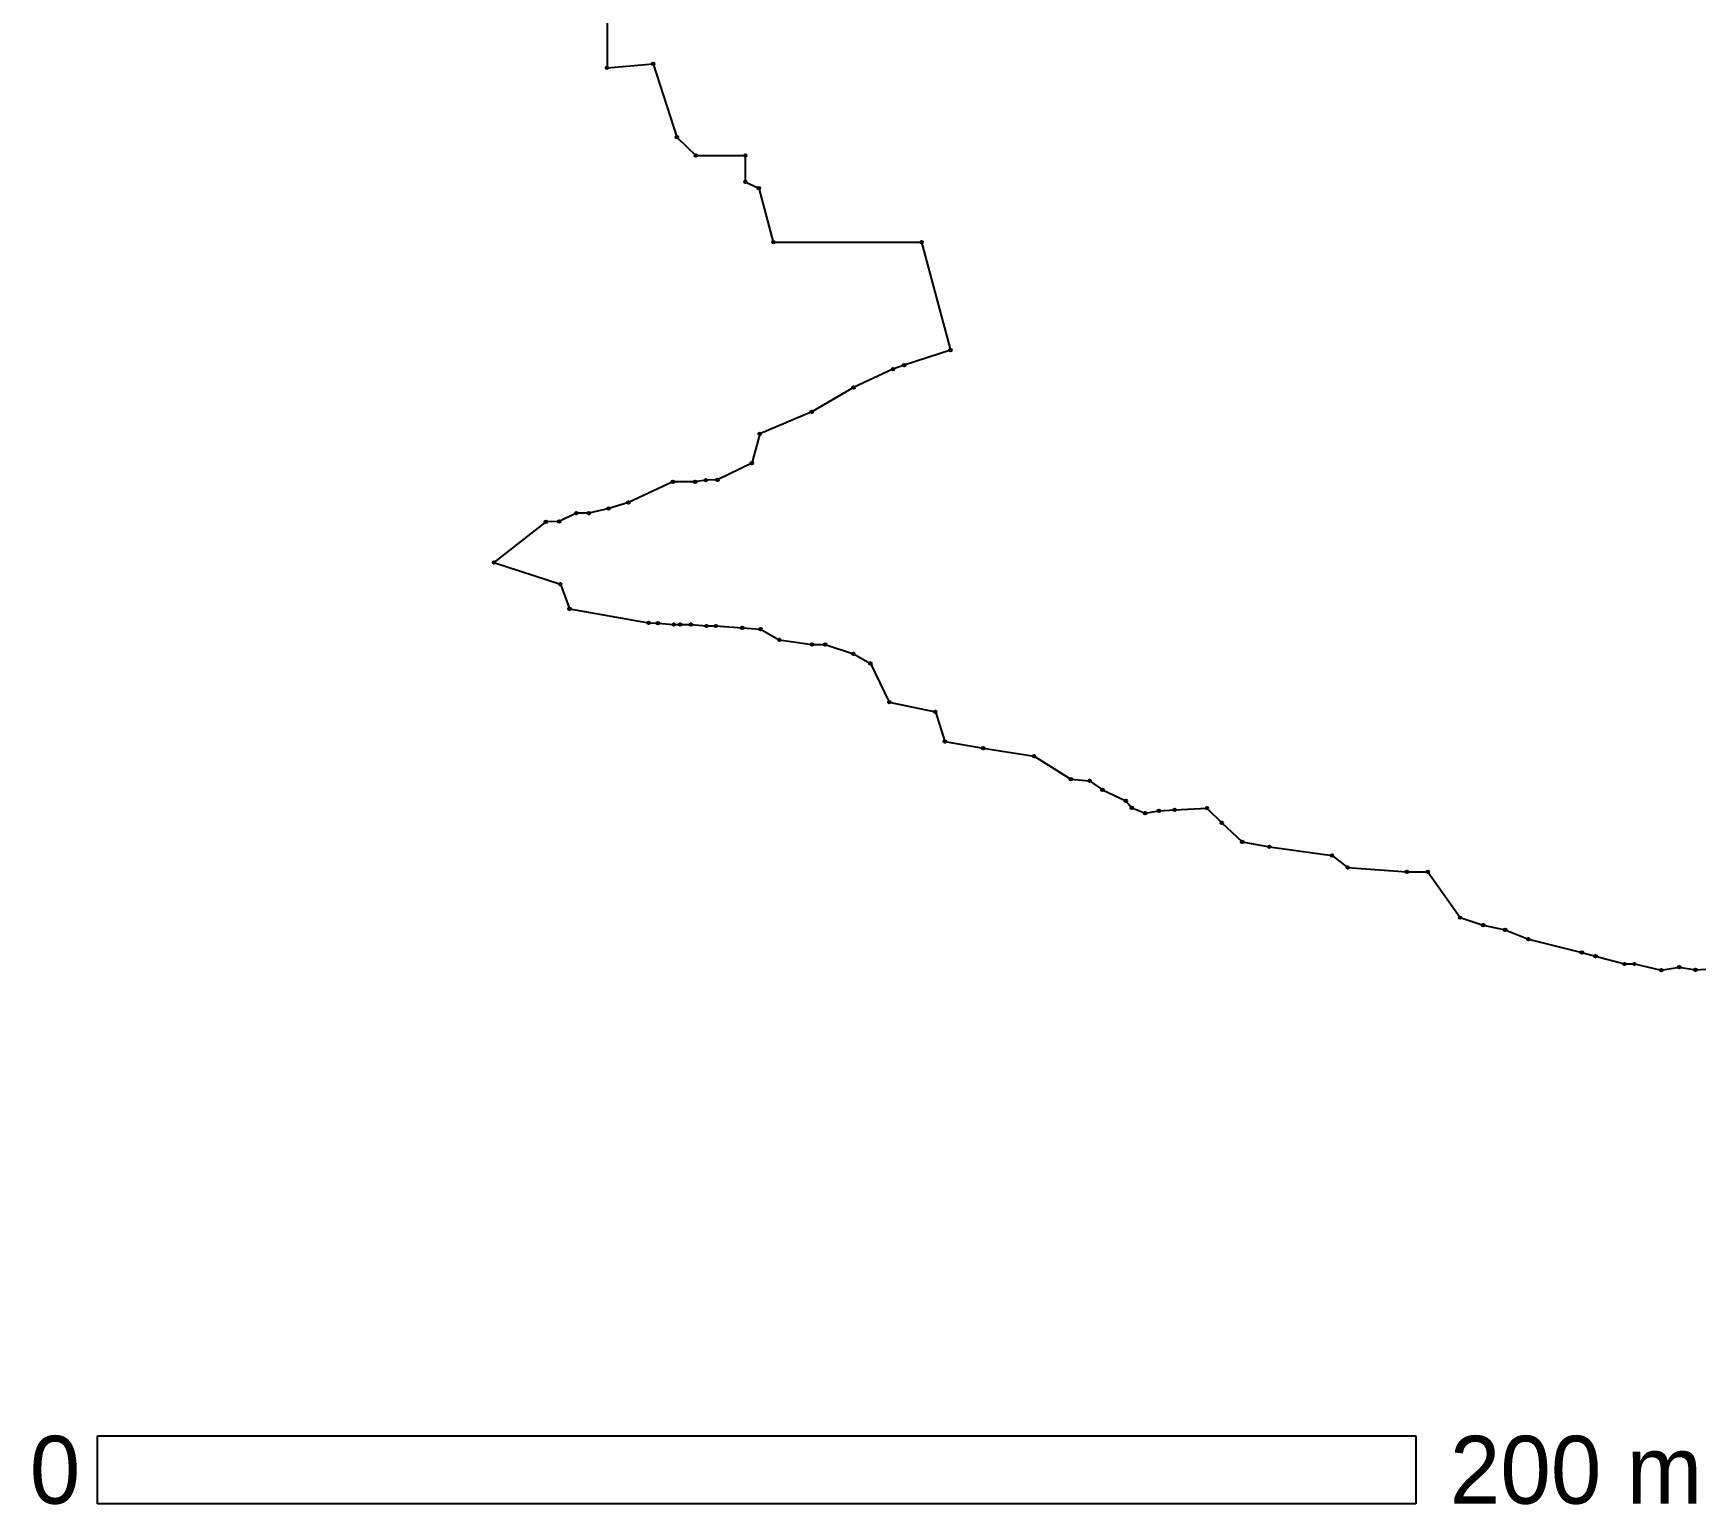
# Model space of a CAD drawing. Extents: x 0 to 487, y -339 to 104.
# Drawn here: x 0.5 to 253.5, y -338.9 to -115.7 of the extents above; entities that cross this region are included whole.
import ezdxf

# ---------------------------------------------------------------- set-up
doc = ezdxf.new("R2010")
doc.units = 0
for name, color, linetype in [('CHEMINEMENTS', 1, 'CONTINUOUS'), ('ECHELLE', 7, 'CONTINUOUS'), ('POINTS', 6, 'CONTINUOUS')]:
    doc.layers.add(name, color=color, linetype=linetype)

msp = doc.modelspace()

# ---------------------------------------------------------------- linework, layer by layer
at = {"layer": 'CHEMINEMENTS'}
for p, q in [((87.57, -109.9), (87.57, -120.9)), ((87.57, -120.9), (94.55, -120.29)), ((94.55, -120.29), (98.16, -131.42)), ((98.16, -131.42), (101.04, -134.2)), ((101.04, -134.2), (108.54, -134.2)), ((108.54, -134.2), (108.54, -138.2)), ((108.54, -138.2), (110.59, -139.15)), ((110.59, -139.15), (112.79, -147.36)), ((112.79, -147.36), (135.29, -147.36)), ((135.29, -147.36), (139.67, -163.74)), ((139.67, -163.74), (132.64, -166.02)), ((130.94, -166.64), (124.96, -169.43)), ((132.64, -166.02), (130.94, -166.64)), ((124.96, -169.43), (118.64, -173.08)), ((118.64, -173.08), (110.72, -176.44)), ((110.72, -176.44), (109.53, -180.88)), ((109.53, -180.88), (104.32, -183.42)), ((97.54, -183.71), (90.83, -186.84)), ((100.94, -183.71), (97.54, -183.71)), ((102.52, -183.49), (100.94, -183.71)), ((104.32, -183.42), (102.52, -183.49)), ((90.83, -186.84), (87.82, -187.76)), ((82.9, -188.46), (80.29, -189.73)), ((84.8, -188.46), (82.9, -188.46)), ((87.82, -187.76), (84.8, -188.46)), ((78.29, -189.8), (70.41, -195.95)), ((80.29, -189.73), (78.29, -189.8)), ((70.41, -195.95), (80.49, -199.23)), ((80.49, -199.23), (81.86, -202.99)), ((81.86, -202.99), (93.88, -205.11)), ((93.88, -205.11), (95.27, -205.18)), ((95.27, -205.18), (97.67, -205.39)), ((97.67, -205.39), (98.67, -205.39)), ((98.67, -205.39), (100.27, -205.39)), ((100.27, -205.39), (102.66, -205.6)), ((102.66, -205.6), (104.06, -205.6)), ((104.06, -205.6), (108.05, -205.88)), ((108.05, -205.88), (110.84, -206.07)), ((110.84, -206.07), (113.7, -207.72)), ((113.7, -207.72), (118.65, -208.42)), ((118.65, -208.42), (120.65, -208.42)), ((120.65, -208.42), (124.93, -209.81)), ((124.93, -209.81), (127.53, -211.31)), ((127.53, -211.31), (130.38, -217.15)), ((130.38, -217.15), (137.37, -218.64)), ((137.37, -218.64), (138.82, -223.11)), ((138.82, -223.11), (144.63, -224.13)), ((144.63, -224.13), (152.34, -225.35)), ((152.34, -225.35), (157.93, -228.85)), ((157.93, -228.85), (160.77, -229.1)), ((160.77, -229.1), (162.74, -230.47)), ((162.74, -230.47), (166.27, -232.12)), ((166.27, -232.12), (167.17, -233.19)), ((167.17, -233.19), (169.21, -234.02)), ((169.21, -234.02), (171.28, -233.65)), ((171.28, -233.65), (173.68, -233.49)), ((173.68, -233.49), (178.57, -233.23)), ((178.57, -233.23), (180.83, -235.49)), ((180.83, -235.49), (183.9, -238.36)), ((183.9, -238.36), (188.04, -239.09)), ((188.04, -239.09), (197.55, -240.42)), ((197.55, -240.42), (199.91, -242.27)), ((199.91, -242.27), (208.89, -242.9)), ((208.89, -242.9), (212.09, -242.9)), ((212.09, -242.9), (216.96, -249.86)), ((216.96, -249.86), (220.48, -251)), ((220.48, -251), (223.81, -251.71)), ((223.81, -251.71), (227.33, -253.13)), ((227.33, -253.13), (235.43, -255.15)), ((235.43, -255.15), (237.51, -255.71)), ((237.51, -255.71), (241.91, -256.89)), ((241.91, -256.89), (243.41, -256.89)), ((243.41, -256.89), (247.5, -257.83)), ((247.5, -257.83), (250.21, -257.36)), ((250.21, -257.36), (252.67, -257.79)), ((252.67, -257.79), (254.26, -257.68))]:
    msp.add_line(p, q, dxfattribs=at)
at = {"layer": 'ECHELLE'}
for p, q in [((10.28, -328.51), (210.28, -328.51)), ((10.28, -338.79), (10.28, -328.51)), ((210.28, -328.51), (210.28, -338.79)), ((210.28, -338.79), (10.28, -338.79))]:
    msp.add_line(p, q, dxfattribs=at)
at = {"layer": 'POINTS'}
for centre in [(87.57, -120.9), (94.55, -120.29), (98.16, -131.42), (101.04, -134.2), (108.54, -134.2), (108.54, -138.2), (110.59, -139.15), (112.79, -147.36), (135.29, -147.36), (139.67, -163.74), (130.94, -166.64), (132.64, -166.02), (124.96, -169.43), (118.64, -173.08), (110.72, -176.44), (109.53, -180.88), (97.54, -183.71), (100.94, -183.71), (102.52, -183.49), (104.32, -183.42), (90.83, -186.84), (78.29, -189.8), (80.29, -189.73), (82.9, -188.46), (84.8, -188.46), (87.82, -187.76), (70.41, -195.95), (80.49, -199.23), (81.86, -202.99), (93.88, -205.11), (95.27, -205.18), (97.67, -205.39), (98.67, -205.39), (100.27, -205.39), (102.66, -205.6), (104.06, -205.6), (108.05, -205.88), (110.84, -206.07), (113.7, -207.72), (118.65, -208.42), (120.65, -208.42), (124.93, -209.81), (127.53, -211.31), (130.38, -217.15), (137.37, -218.64), (138.82, -223.11), (144.63, -224.13), (152.34, -225.35), (157.93, -228.85), (160.77, -229.1), (162.74, -230.47), (166.27, -232.12), (167.17, -233.19), (169.21, -234.02), (171.28, -233.65), (173.68, -233.49), (178.57, -233.23), (180.83, -235.49), (183.9, -238.36), (188.04, -239.09), (197.55, -240.42), (199.91, -242.27), (208.89, -242.9), (212.09, -242.9), (216.96, -249.86), (220.48, -251), (223.81, -251.71), (227.33, -253.13), (235.43, -255.15), (237.51, -255.71), (241.91, -256.89), (243.41, -256.89), (247.5, -257.83), (250.21, -257.36), (252.67, -257.79)]:
    msp.add_circle(centre, 0.2, dxfattribs=at)

# ---------------------------------------------------------------- texts
at = {"layer": 'ECHELLE'}
for s, p in [('0', (0, -338.79)), ('200 m', (215.42, -338.79))]:
    msp.add_text(s, height=10.3, dxfattribs=at).set_placement(p)

doc.saveas('drawing.dxf')
